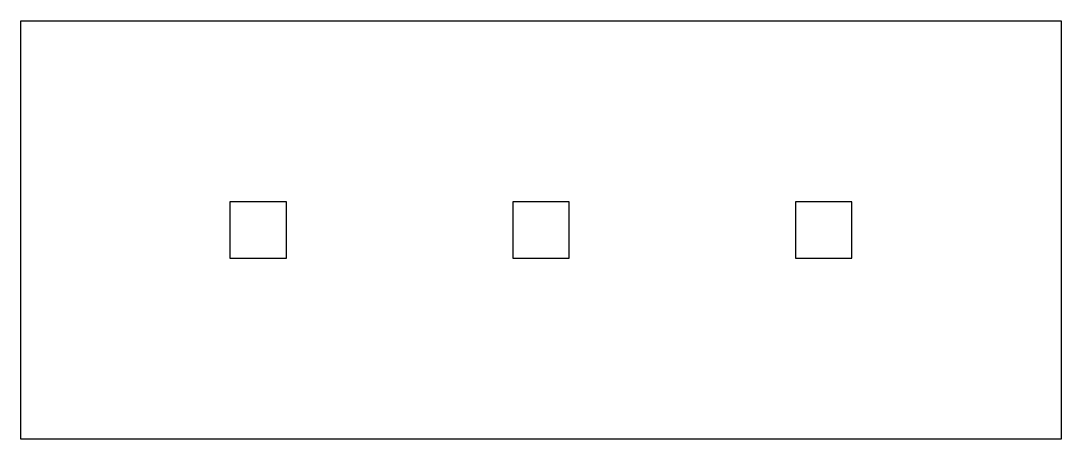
# Model space of a CAD drawing. Header units: millimetres. Extents: x -181 to 3, y 13 to 87.
import ezdxf

# ---------------------------------------------------------------- set-up
doc = ezdxf.new("R2010")
doc.units = ezdxf.units.MM
doc.layers.get('0').update_dxf_attribs({"linetype": 'CONTINUOUS'})

msp = doc.modelspace()

# ---------------------------------------------------------------- linework, layer by layer
for points in [[(-180.9, 87.07), (3.1, 87.07), (3.1, 13.07), (-180.9, 13.07)], [(-143.9, 55.07), (-143.9, 45.07), (-133.9, 45.07), (-133.9, 55.07)], [(-93.9, 55.07), (-93.9, 45.07), (-83.9, 45.07), (-83.9, 55.07)], [(-43.9, 55.07), (-43.9, 45.07), (-33.9, 45.07), (-33.9, 55.07)]]:
    msp.add_lwpolyline(points, close=True)

doc.saveas('drawing.dxf')
